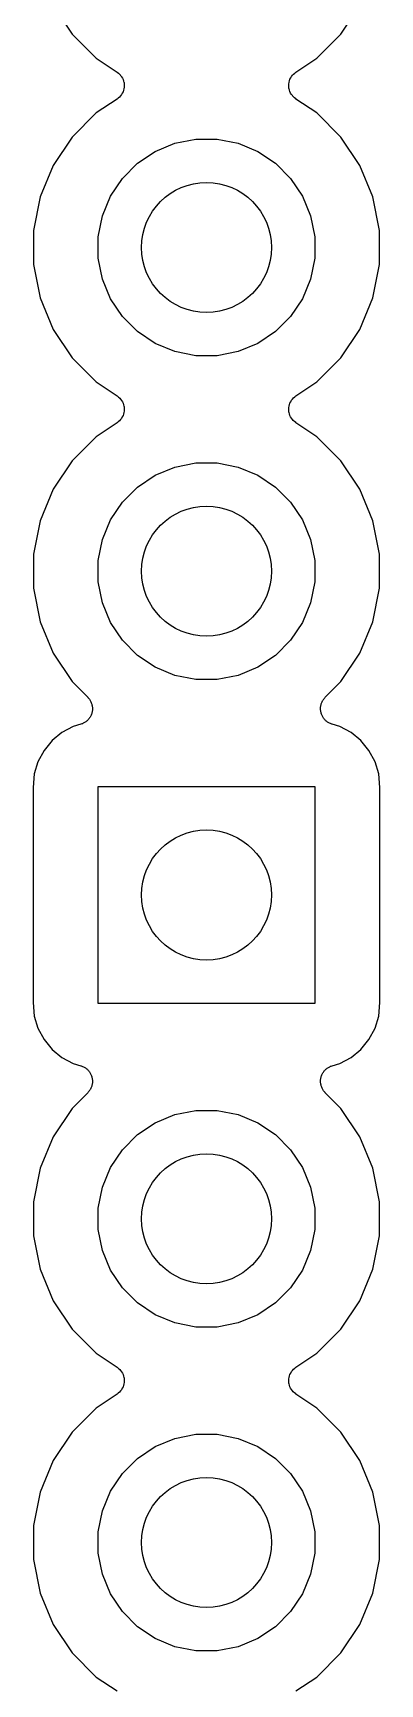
# Model space of a CAD drawing. Extents: x 191 to 259.8, y -137.9 to -38.6.
# Drawn here: x 238.67 to 241.39, y -101.44 to -88.49 of the extents above; entities that cross this region are included whole.
import ezdxf

# ---------------------------------------------------------------- set-up
doc = ezdxf.new("R2010")
doc.units = 0
doc.layers.add('BLACK', color=7, linetype='CONTINUOUS')

msp = doc.modelspace()

# ---------------------------------------------------------------- linework, layer by layer
at = {"layer": 'BLACK', "linetype": 'CONTINUOUS'}
for p, q in [((238.827, -88.2733), (238.975, -88.4957)), ((241.085, -88.4957), (241.233, -88.2733)), ((238.975, -88.4957), (239.164, -88.6848)), ((240.896, -88.6848), (241.085, -88.4957)), ((239.164, -88.6848), (239.328, -88.7944)), ((240.732, -88.7944), (240.896, -88.6848)), ((239.328, -88.7944), (239.329, -88.795)), ((239.329, -88.795), (239.329, -88.795)), ((239.329, -88.795), (239.329, -88.795)), ((239.329, -88.795), (239.33, -88.7954)), ((239.33, -88.7954), (239.339, -88.8033)), ((239.339, -88.8033), (239.348, -88.8109)), ((239.348, -88.8109), (239.348, -88.8112)), ((239.348, -88.8112), (239.349, -88.8114)), ((239.349, -88.8114), (239.356, -88.8208)), ((239.356, -88.8208), (239.364, -88.8302)), ((239.364, -88.8302), (239.364, -88.8305)), ((239.364, -88.8305), (239.364, -88.8307)), ((239.364, -88.8307), (239.37, -88.8414)), ((239.37, -88.8414), (239.375, -88.8521)), ((240.685, -88.8505), (240.691, -88.8399)), ((240.691, -88.8399), (240.697, -88.8293)), ((240.697, -88.8287), (240.705, -88.8194)), ((240.697, -88.829), (240.697, -88.8287)), ((240.697, -88.8293), (240.697, -88.829)), ((240.705, -88.8194), (240.713, -88.8101)), ((240.713, -88.8096), (240.722, -88.802)), ((240.713, -88.8099), (240.713, -88.8096)), ((240.713, -88.8101), (240.713, -88.8099)), ((240.722, -88.802), (240.732, -88.7944)), ((239.363, -88.9713), (239.355, -88.9805)), ((239.369, -88.96), (239.363, -88.9707)), ((239.363, -88.9707), (239.363, -88.971)), ((239.363, -88.971), (239.363, -88.9713)), ((239.375, -88.9495), (239.369, -88.96)), ((239.375, -88.8521), (239.375, -88.8524)), ((239.375, -88.8524), (239.376, -88.8527)), ((239.379, -88.9372), (239.375, -88.9489)), ((239.375, -88.9489), (239.375, -88.9492)), ((239.375, -88.9492), (239.375, -88.9495)), ((239.376, -88.8527), (239.379, -88.8643)), ((239.379, -88.8643), (239.382, -88.8759)), ((239.382, -88.9259), (239.379, -88.9372)), ((239.382, -88.8759), (239.382, -88.8762)), ((239.382, -88.8762), (239.383, -88.8765)), ((239.383, -88.9132), (239.382, -88.9252)), ((239.382, -88.9252), (239.382, -88.9255)), ((239.382, -88.9255), (239.382, -88.9259)), ((239.383, -88.8765), (239.384, -88.8885)), ((239.385, -88.9012), (239.383, -88.9132)), ((239.384, -88.8885), (239.385, -88.9006)), ((239.385, -88.9006), (239.385, -88.9009)), ((239.385, -88.9009), (239.385, -88.9012)), ((240.675, -88.8988), (240.677, -88.8869)), ((240.675, -88.8991), (240.675, -88.8988)), ((240.675, -88.8994), (240.675, -88.8991)), ((240.676, -88.9115), (240.675, -88.8994)), ((240.677, -88.9235), (240.676, -88.9115)), ((240.677, -88.8869), (240.678, -88.8748)), ((240.678, -88.9238), (240.677, -88.9235)), ((240.678, -88.8741), (240.681, -88.8627)), ((240.678, -88.8745), (240.678, -88.8741)), ((240.678, -88.8748), (240.678, -88.8745)), ((240.678, -88.9241), (240.678, -88.9238)), ((240.681, -88.9358), (240.678, -88.9241)), ((240.681, -88.8627), (240.685, -88.8511)), ((240.684, -88.9473), (240.681, -88.9358)), ((240.685, -88.9476), (240.684, -88.9473)), ((240.685, -88.8508), (240.685, -88.8505)), ((240.685, -88.8511), (240.685, -88.8508)), ((240.685, -88.9479), (240.685, -88.9476)), ((240.69, -88.9586), (240.685, -88.9479)), ((240.696, -88.9693), (240.69, -88.9586)), ((240.696, -88.9695), (240.696, -88.9693)), ((240.696, -88.9698), (240.696, -88.9695)), ((240.704, -88.9791), (240.696, -88.9698)), ((239.328, -89.0056), (239.164, -89.1152)), ((239.338, -88.9979), (239.328, -89.0056)), ((239.347, -88.9903), (239.338, -88.9979)), ((239.355, -88.9805), (239.347, -88.9899)), ((239.347, -88.9899), (239.347, -88.9901)), ((239.347, -88.9901), (239.347, -88.9903)), ((240.711, -88.9886), (240.704, -88.9791)), ((240.712, -88.9888), (240.711, -88.9886)), ((240.712, -88.9891), (240.712, -88.9888)), ((240.721, -88.9967), (240.712, -88.9891)), ((240.73, -89.0046), (240.721, -88.9967)), ((240.731, -89.005), (240.73, -89.0046)), ((240.732, -89.0056), (240.731, -89.005)), ((240.731, -89.005), (240.731, -89.005)), ((240.731, -89.005), (240.731, -89.005)), ((240.896, -89.1152), (240.732, -89.0056)), ((239.164, -89.1152), (238.975, -89.3043)), ((241.085, -89.3043), (240.896, -89.1152)), ((238.975, -89.3043), (238.827, -89.5267)), ((239.627, -89.4167), (239.782, -89.3527)), ((239.782, -89.3527), (239.946, -89.32)), ((239.946, -89.32), (240.114, -89.32)), ((240.114, -89.32), (240.278, -89.3527)), ((240.278, -89.3527), (240.433, -89.4167)), ((241.233, -89.5267), (241.085, -89.3043)), ((239.488, -89.5098), (239.627, -89.4167)), ((240.433, -89.4167), (240.572, -89.5098)), ((238.827, -89.5267), (238.724, -89.7739)), ((239.37, -89.6282), (239.488, -89.5098)), ((240.572, -89.5098), (240.69, -89.6282)), ((241.336, -89.7739), (241.233, -89.5267)), ((239.277, -89.7674), (239.37, -89.6282)), ((240.69, -89.6282), (240.783, -89.7674)), ((238.724, -89.7739), (238.672, -90.0362)), ((239.213, -89.9221), (239.277, -89.7674)), ((240.783, -89.7674), (240.847, -89.9221)), ((241.388, -90.0362), (241.336, -89.7739)), ((239.18, -90.0863), (239.213, -89.9221)), ((240.847, -89.9221), (240.88, -90.0863)), ((238.672, -90.0362), (238.672, -90.3037)), ((239.18, -90.2537), (239.18, -90.0863)), ((240.88, -90.0863), (240.88, -90.2537)), ((241.388, -90.3037), (241.388, -90.0362)), ((239.213, -90.4179), (239.18, -90.2537)), ((240.88, -90.2537), (240.847, -90.4179)), ((238.672, -90.3037), (238.724, -90.5661)), ((241.336, -90.5661), (241.388, -90.3037)), ((239.277, -90.5726), (239.213, -90.4179)), ((240.847, -90.4179), (240.783, -90.5726)), ((238.724, -90.5661), (238.827, -90.8133)), ((239.37, -90.7118), (239.277, -90.5726)), ((240.783, -90.5726), (240.69, -90.7118)), ((241.233, -90.8133), (241.336, -90.5661)), ((239.488, -90.8302), (239.37, -90.7118)), ((240.69, -90.7118), (240.572, -90.8302)), ((238.827, -90.8133), (238.975, -91.0357)), ((239.627, -90.9233), (239.488, -90.8302)), ((240.572, -90.8302), (240.433, -90.9233)), ((241.085, -91.0357), (241.233, -90.8133)), ((238.975, -91.0357), (239.164, -91.2248)), ((239.782, -90.9873), (239.627, -90.9233)), ((239.946, -91.02), (239.782, -90.9873)), ((240.114, -91.02), (239.946, -91.02)), ((240.278, -90.9873), (240.114, -91.02)), ((240.433, -90.9233), (240.278, -90.9873)), ((240.896, -91.2248), (241.085, -91.0357)), ((239.164, -91.2248), (239.328, -91.3344)), ((240.732, -91.3344), (240.896, -91.2248)), ((239.328, -91.3344), (239.329, -91.335)), ((239.329, -91.335), (239.329, -91.335)), ((239.329, -91.335), (239.329, -91.335)), ((239.329, -91.335), (239.33, -91.3354)), ((239.33, -91.3354), (239.339, -91.3433)), ((239.339, -91.3433), (239.348, -91.3509)), ((239.348, -91.3509), (239.348, -91.3512)), ((239.348, -91.3512), (239.349, -91.3514)), ((239.349, -91.3514), (239.356, -91.3608)), ((239.356, -91.3608), (239.364, -91.3702)), ((239.364, -91.3702), (239.364, -91.3705)), ((239.364, -91.3705), (239.364, -91.3707)), ((239.364, -91.3707), (239.37, -91.3814)), ((239.37, -91.3814), (239.375, -91.3921)), ((239.375, -91.3921), (239.375, -91.3924)), ((239.375, -91.3924), (239.376, -91.3927)), ((239.376, -91.3927), (239.379, -91.4043)), ((239.379, -91.4043), (239.382, -91.4159)), ((239.382, -91.4159), (239.382, -91.4162)), ((239.382, -91.4162), (239.383, -91.4165)), ((239.383, -91.4165), (239.384, -91.4285)), ((239.384, -91.4285), (239.385, -91.4406)), ((240.675, -91.4388), (240.677, -91.4269)), ((240.677, -91.4269), (240.678, -91.4148)), ((240.678, -91.4141), (240.681, -91.4027)), ((240.678, -91.4145), (240.678, -91.4141)), ((240.678, -91.4148), (240.678, -91.4145)), ((240.681, -91.4027), (240.685, -91.3911)), ((240.685, -91.3905), (240.691, -91.3799)), ((240.685, -91.3908), (240.685, -91.3905)), ((240.685, -91.3911), (240.685, -91.3908)), ((240.691, -91.3799), (240.697, -91.3693)), ((240.697, -91.3687), (240.705, -91.3594)), ((240.697, -91.369), (240.697, -91.3687)), ((240.697, -91.3693), (240.697, -91.369)), ((240.705, -91.3594), (240.713, -91.3501)), ((240.713, -91.3496), (240.722, -91.342)), ((240.713, -91.3499), (240.713, -91.3496)), ((240.713, -91.3501), (240.713, -91.3499)), ((240.722, -91.342), (240.732, -91.3344)), ((239.328, -91.5456), (239.164, -91.6552)), ((239.338, -91.5379), (239.328, -91.5456)), ((239.347, -91.5303), (239.338, -91.5379)), ((239.355, -91.5205), (239.347, -91.5299)), ((239.347, -91.5299), (239.347, -91.5301)), ((239.347, -91.5301), (239.347, -91.5303)), ((239.363, -91.5113), (239.355, -91.5205)), ((239.369, -91.5), (239.363, -91.5107)), ((239.363, -91.5107), (239.363, -91.511)), ((239.363, -91.511), (239.363, -91.5113)), ((239.375, -91.4895), (239.369, -91.5)), ((239.379, -91.4772), (239.375, -91.4889)), ((239.375, -91.4889), (239.375, -91.4892)), ((239.375, -91.4892), (239.375, -91.4895)), ((239.382, -91.4659), (239.379, -91.4772)), ((239.383, -91.4532), (239.382, -91.4652)), ((239.382, -91.4652), (239.382, -91.4655)), ((239.382, -91.4655), (239.382, -91.4659)), ((239.385, -91.4412), (239.383, -91.4532)), ((239.385, -91.4406), (239.385, -91.4409)), ((239.385, -91.4409), (239.385, -91.4412)), ((240.675, -91.4391), (240.675, -91.4388)), ((240.675, -91.4394), (240.675, -91.4391)), ((240.676, -91.4515), (240.675, -91.4394)), ((240.677, -91.4635), (240.676, -91.4515)), ((240.678, -91.4638), (240.677, -91.4635)), ((240.678, -91.4641), (240.678, -91.4638)), ((240.681, -91.4758), (240.678, -91.4641)), ((240.684, -91.4873), (240.681, -91.4758)), ((240.685, -91.4876), (240.684, -91.4873)), ((240.685, -91.4879), (240.685, -91.4876)), ((240.69, -91.4986), (240.685, -91.4879)), ((240.696, -91.5093), (240.69, -91.4986)), ((240.696, -91.5095), (240.696, -91.5093)), ((240.696, -91.5098), (240.696, -91.5095)), ((240.704, -91.5191), (240.696, -91.5098)), ((240.711, -91.5286), (240.704, -91.5191)), ((240.712, -91.5288), (240.711, -91.5286)), ((240.712, -91.5291), (240.712, -91.5288)), ((240.721, -91.5367), (240.712, -91.5291)), ((240.73, -91.5446), (240.721, -91.5367)), ((240.731, -91.545), (240.73, -91.5446)), ((240.732, -91.5456), (240.731, -91.545)), ((240.731, -91.545), (240.731, -91.545)), ((240.731, -91.545), (240.731, -91.545)), ((240.896, -91.6552), (240.732, -91.5456)), ((239.164, -91.6552), (238.975, -91.8443)), ((241.085, -91.8443), (240.896, -91.6552)), ((238.975, -91.8443), (238.827, -92.0667)), ((239.488, -92.0498), (239.627, -91.9567)), ((239.627, -91.9567), (239.782, -91.8927)), ((239.782, -91.8927), (239.946, -91.86)), ((239.946, -91.86), (240.114, -91.86)), ((240.114, -91.86), (240.278, -91.8927)), ((240.278, -91.8927), (240.433, -91.9567)), ((240.433, -91.9567), (240.572, -92.0498)), ((241.233, -92.0667), (241.085, -91.8443)), ((238.827, -92.0667), (238.724, -92.3139)), ((239.37, -92.1682), (239.488, -92.0498)), ((240.572, -92.0498), (240.69, -92.1682)), ((241.336, -92.3139), (241.233, -92.0667)), ((239.277, -92.3074), (239.37, -92.1682)), ((240.69, -92.1682), (240.783, -92.3074)), ((238.724, -92.3139), (238.672, -92.5763)), ((239.213, -92.4621), (239.277, -92.3074)), ((240.783, -92.3074), (240.847, -92.4621)), ((241.388, -92.5763), (241.336, -92.3139)), ((239.18, -92.6263), (239.213, -92.4621)), ((240.847, -92.4621), (240.88, -92.6263)), ((238.672, -92.5763), (238.672, -92.8438)), ((241.388, -92.8438), (241.388, -92.5763)), ((239.18, -92.7937), (239.18, -92.6263)), ((240.88, -92.6263), (240.88, -92.7937)), ((238.672, -92.8438), (238.724, -93.1061)), ((239.213, -92.9579), (239.18, -92.7937)), ((240.88, -92.7937), (240.847, -92.9579)), ((241.336, -93.1061), (241.388, -92.8438)), ((239.277, -93.1126), (239.213, -92.9579)), ((240.847, -92.9579), (240.783, -93.1126)), ((238.724, -93.1061), (238.827, -93.3533)), ((239.37, -93.2518), (239.277, -93.1126)), ((240.783, -93.1126), (240.69, -93.2518)), ((241.233, -93.3533), (241.336, -93.1061)), ((239.488, -93.3702), (239.37, -93.2518)), ((240.69, -93.2518), (240.572, -93.3702)), ((238.827, -93.3533), (238.975, -93.5757)), ((239.627, -93.4633), (239.488, -93.3702)), ((240.572, -93.3702), (240.433, -93.4633)), ((241.085, -93.5757), (241.233, -93.3533)), ((239.782, -93.5273), (239.627, -93.4633)), ((240.433, -93.4633), (240.278, -93.5273)), ((238.975, -93.5757), (239.098, -93.6987)), ((239.946, -93.56), (239.782, -93.5273)), ((240.114, -93.56), (239.946, -93.56)), ((240.278, -93.5273), (240.114, -93.56)), ((240.962, -93.6987), (241.085, -93.5757)), ((239.098, -93.6987), (239.099, -93.6999)), ((239.099, -93.6999), (239.103, -93.7046)), ((239.103, -93.7046), (239.107, -93.7088)), ((239.107, -93.7088), (239.111, -93.7142)), ((239.111, -93.7142), (239.115, -93.7193)), ((239.115, -93.7193), (239.118, -93.7246)), ((239.118, -93.7246), (239.121, -93.7295)), ((239.121, -93.7295), (239.123, -93.7355)), ((239.123, -93.7355), (239.126, -93.7413)), ((239.126, -93.7413), (239.128, -93.747)), ((239.128, -93.747), (239.13, -93.7525)), ((239.13, -93.7525), (239.131, -93.7589)), ((239.131, -93.7589), (239.133, -93.7651)), ((239.133, -93.7651), (239.134, -93.771)), ((240.925, -93.775), (240.927, -93.7693)), ((240.927, -93.7634), (240.929, -93.7571)), ((240.927, -93.7693), (240.927, -93.7634)), ((240.929, -93.7571), (240.93, -93.7508)), ((240.93, -93.7508), (240.933, -93.7453)), ((240.933, -93.7453), (240.934, -93.7397)), ((240.934, -93.7397), (240.937, -93.7339)), ((240.937, -93.7339), (240.94, -93.7279)), ((240.94, -93.7279), (240.943, -93.723)), ((240.943, -93.723), (240.946, -93.7178)), ((240.946, -93.7178), (240.95, -93.7128)), ((240.95, -93.7128), (240.954, -93.7074)), ((240.954, -93.7074), (240.958, -93.7033)), ((240.958, -93.7033), (240.962, -93.6987)), ((239.073, -93.8973), (239.068, -93.9005)), ((239.078, -93.8945), (239.073, -93.8973)), ((239.083, -93.8904), (239.078, -93.8945)), ((239.089, -93.8868), (239.083, -93.8904)), ((239.093, -93.8826), (239.089, -93.8868)), ((239.098, -93.8789), (239.093, -93.8826)), ((239.102, -93.8739), (239.098, -93.8789)), ((239.106, -93.8693), (239.102, -93.8739)), ((239.11, -93.8644), (239.106, -93.8693)), ((239.113, -93.8599), (239.11, -93.8644)), ((239.117, -93.8542), (239.113, -93.8599)), ((239.12, -93.8487), (239.117, -93.8542)), ((239.122, -93.8433), (239.12, -93.8487)), ((239.125, -93.8381), (239.122, -93.8433)), ((239.127, -93.8319), (239.125, -93.8381)), ((239.13, -93.8259), (239.127, -93.8319)), ((239.131, -93.8201), (239.13, -93.8259)), ((239.133, -93.8145), (239.131, -93.8201)), ((239.135, -93.8016), (239.133, -93.808)), ((239.133, -93.808), (239.133, -93.8145)), ((239.134, -93.771), (239.135, -93.7768)), ((239.135, -93.7768), (239.135, -93.7833)), ((239.135, -93.7833), (239.135, -93.7898)), ((239.135, -93.7898), (239.135, -93.7957)), ((239.135, -93.7957), (239.135, -93.8016)), ((240.925, -93.7816), (240.925, -93.775)), ((240.925, -93.788), (240.925, -93.7816)), ((240.925, -93.7939), (240.925, -93.788)), ((240.925, -93.7998), (240.925, -93.7939)), ((240.926, -93.8062), (240.925, -93.7998)), ((240.927, -93.8127), (240.926, -93.8062)), ((240.929, -93.8184), (240.927, -93.8127)), ((240.93, -93.8242), (240.929, -93.8184)), ((240.932, -93.8302), (240.93, -93.8242)), ((240.934, -93.8365), (240.932, -93.8302)), ((240.937, -93.8417), (240.934, -93.8365)), ((240.939, -93.8472), (240.937, -93.8417)), ((240.943, -93.8526), (240.939, -93.8472)), ((240.946, -93.8584), (240.943, -93.8526)), ((240.949, -93.863), (240.946, -93.8584)), ((240.953, -93.8679), (240.949, -93.863)), ((240.957, -93.8726), (240.953, -93.8679)), ((240.961, -93.8777), (240.957, -93.8726)), ((240.966, -93.8814), (240.961, -93.8777)), ((240.97, -93.8857), (240.966, -93.8814)), ((240.975, -93.8894), (240.97, -93.8857)), ((240.98, -93.8935), (240.975, -93.8894)), ((240.985, -93.8964), (240.98, -93.8935)), ((240.99, -93.8997), (240.985, -93.8964)), ((238.896, -93.9756), (238.819, -94.0391)), ((238.985, -93.9284), (238.896, -93.9756)), ((239.045, -93.91), (238.985, -93.9284)), ((239.051, -93.9078), (239.045, -93.91)), ((239.056, -93.9061), (239.051, -93.9078)), ((239.062, -93.903), (239.056, -93.9061)), ((239.068, -93.9005), (239.062, -93.903)), ((240.996, -93.9023), (240.99, -93.8997)), ((241.002, -93.9054), (240.996, -93.9023)), ((241.008, -93.9072), (241.002, -93.9054)), ((241.013, -93.9095), (241.008, -93.9072)), ((241.015, -93.91), (241.013, -93.9095)), ((241.075, -93.9284), (241.015, -93.91)), ((241.164, -93.9756), (241.075, -93.9284)), ((241.241, -94.0391), (241.164, -93.9756)), ((238.756, -94.1164), (238.708, -94.2047)), ((238.819, -94.0391), (238.756, -94.1164)), ((241.304, -94.1164), (241.241, -94.0391)), ((241.352, -94.2047), (241.304, -94.1164)), ((238.708, -94.2047), (238.679, -94.3004)), ((241.381, -94.3004), (241.352, -94.2047)), ((238.679, -94.3004), (238.669, -94.4062)), ((238.669, -94.4062), (238.669, -96.0938)), ((239.18, -96.1), (239.18, -94.4)), ((239.18, -94.4), (240.88, -94.4)), ((240.88, -94.4), (240.88, -96.1)), ((241.391, -94.4062), (241.381, -94.3004)), ((241.391, -96.0938), (241.391, -94.4062)), ((238.669, -96.0938), (238.679, -96.1996)), ((240.88, -96.1), (239.18, -96.1)), ((241.381, -96.1996), (241.391, -96.0938)), ((238.679, -96.1996), (238.708, -96.2953)), ((241.352, -96.2953), (241.381, -96.1996)), ((238.708, -96.2953), (238.756, -96.3836)), ((241.304, -96.3836), (241.352, -96.2953)), ((238.756, -96.3836), (238.819, -96.4609)), ((238.819, -96.4609), (238.896, -96.5244)), ((241.164, -96.5244), (241.241, -96.4609)), ((241.241, -96.4609), (241.304, -96.3836)), ((238.896, -96.5244), (238.985, -96.5716)), ((238.985, -96.5716), (239.045, -96.59)), ((239.045, -96.59), (239.047, -96.5905)), ((239.047, -96.5905), (239.052, -96.5928)), ((239.052, -96.5928), (239.058, -96.5946)), ((239.058, -96.5946), (239.064, -96.5977)), ((239.064, -96.5977), (239.07, -96.6003)), ((239.07, -96.6003), (239.075, -96.6037)), ((239.075, -96.6037), (239.08, -96.6065)), ((239.08, -96.6065), (239.085, -96.6106)), ((239.085, -96.6106), (239.09, -96.6143)), ((239.09, -96.6143), (239.094, -96.6186)), ((239.094, -96.6186), (239.099, -96.6223)), ((240.962, -96.6211), (240.967, -96.6174)), ((240.967, -96.6174), (240.971, -96.6132)), ((240.971, -96.6132), (240.977, -96.6096)), ((240.977, -96.6096), (240.982, -96.6055)), ((240.982, -96.6055), (240.987, -96.6027)), ((240.987, -96.6027), (240.992, -96.5995)), ((240.992, -96.5995), (240.998, -96.597)), ((240.998, -96.597), (241.004, -96.5939)), ((241.004, -96.5939), (241.009, -96.5922)), ((241.009, -96.5922), (241.015, -96.59)), ((241.015, -96.59), (241.075, -96.5716)), ((241.075, -96.5716), (241.164, -96.5244)), ((239.099, -96.6223), (239.103, -96.6274)), ((239.103, -96.6274), (239.107, -96.6321)), ((239.107, -96.6321), (239.111, -96.637)), ((239.111, -96.637), (239.114, -96.6416)), ((239.114, -96.6416), (239.117, -96.6474)), ((239.117, -96.6474), (239.121, -96.6528)), ((239.121, -96.6528), (239.123, -96.6583)), ((239.123, -96.6583), (239.126, -96.6635)), ((239.126, -96.6635), (239.128, -96.6698)), ((239.128, -96.6698), (239.13, -96.6758)), ((239.13, -96.6758), (239.131, -96.6816)), ((239.131, -96.7428), (239.13, -96.7492)), ((239.131, -96.6816), (239.133, -96.6873)), ((239.133, -96.7366), (239.131, -96.7428)), ((239.133, -96.6873), (239.134, -96.6938)), ((239.135, -96.725), (239.133, -96.7307)), ((239.133, -96.7307), (239.133, -96.7366)), ((239.134, -96.6938), (239.135, -96.7002)), ((239.135, -96.7002), (239.135, -96.7061)), ((239.135, -96.7061), (239.135, -96.712)), ((239.135, -96.712), (239.135, -96.7184)), ((239.135, -96.7184), (239.135, -96.725)), ((240.925, -96.6984), (240.927, -96.692)), ((240.925, -96.7043), (240.925, -96.6984)), ((240.925, -96.7102), (240.925, -96.7043)), ((240.925, -96.7167), (240.925, -96.7102)), ((240.925, -96.7232), (240.925, -96.7167)), ((240.926, -96.729), (240.925, -96.7232)), ((240.927, -96.7349), (240.926, -96.729)), ((240.927, -96.6855), (240.929, -96.6799)), ((240.927, -96.692), (240.927, -96.6855)), ((240.929, -96.7411), (240.927, -96.7349)), ((240.929, -96.6799), (240.93, -96.6741)), ((240.93, -96.7475), (240.929, -96.7411)), ((240.93, -96.6741), (240.933, -96.6681)), ((240.932, -96.753), (240.93, -96.7475)), ((240.933, -96.6681), (240.935, -96.6619)), ((240.935, -96.6619), (240.938, -96.6567)), ((240.938, -96.6567), (240.94, -96.6513)), ((240.94, -96.6513), (240.943, -96.6458)), ((240.943, -96.6458), (240.947, -96.6401)), ((240.947, -96.6401), (240.95, -96.6356)), ((240.95, -96.6356), (240.954, -96.6307)), ((240.954, -96.6307), (240.958, -96.6261)), ((240.958, -96.6261), (240.962, -96.6211)), ((239.098, -96.8013), (238.975, -96.9243)), ((239.102, -96.7968), (239.098, -96.8013)), ((239.106, -96.7926), (239.102, -96.7968)), ((239.11, -96.7872), (239.106, -96.7926)), ((239.114, -96.7822), (239.11, -96.7872)), ((239.117, -96.777), (239.114, -96.7822)), ((239.12, -96.7721), (239.117, -96.777)), ((239.123, -96.7661), (239.12, -96.7721)), ((239.126, -96.7603), (239.123, -96.7661)), ((239.127, -96.7547), (239.126, -96.7603)), ((239.13, -96.7492), (239.127, -96.7547)), ((240.934, -96.7587), (240.932, -96.753)), ((240.937, -96.7645), (240.934, -96.7587)), ((240.939, -96.7705), (240.937, -96.7645)), ((240.942, -96.7754), (240.939, -96.7705)), ((240.945, -96.7807), (240.942, -96.7754)), ((240.949, -96.7858), (240.945, -96.7807)), ((240.953, -96.7912), (240.949, -96.7858)), ((240.957, -96.7954), (240.953, -96.7912)), ((240.961, -96.8001), (240.957, -96.7954)), ((240.962, -96.8013), (240.961, -96.8001)), ((241.085, -96.9243), (240.962, -96.8013)), ((238.975, -96.9243), (238.827, -97.1467)), ((239.627, -97.0367), (239.782, -96.9727)), ((239.782, -96.9727), (239.946, -96.94)), ((239.946, -96.94), (240.114, -96.94)), ((240.114, -96.94), (240.278, -96.9727)), ((240.278, -96.9727), (240.433, -97.0367)), ((241.233, -97.1467), (241.085, -96.9243)), ((239.37, -97.2482), (239.488, -97.1298)), ((239.488, -97.1298), (239.627, -97.0367)), ((240.433, -97.0367), (240.572, -97.1298)), ((240.572, -97.1298), (240.69, -97.2482)), ((238.827, -97.1467), (238.724, -97.3939)), ((239.277, -97.3874), (239.37, -97.2482)), ((240.69, -97.2482), (240.783, -97.3874)), ((241.336, -97.3939), (241.233, -97.1467)), ((238.724, -97.3939), (238.672, -97.6562)), ((239.213, -97.5421), (239.277, -97.3874)), ((240.783, -97.3874), (240.847, -97.5421)), ((241.388, -97.6562), (241.336, -97.3939)), ((239.18, -97.7063), (239.213, -97.5421)), ((240.847, -97.5421), (240.88, -97.7063)), ((238.672, -97.6562), (238.672, -97.9237)), ((239.18, -97.8737), (239.18, -97.7063)), ((240.88, -97.7063), (240.88, -97.8737)), ((241.388, -97.9237), (241.388, -97.6562)), ((239.213, -98.0379), (239.18, -97.8737)), ((240.88, -97.8737), (240.847, -98.0379)), ((238.672, -97.9237), (238.724, -98.1861)), ((239.277, -98.1926), (239.213, -98.0379)), ((240.847, -98.0379), (240.783, -98.1926)), ((241.336, -98.1861), (241.388, -97.9237)), ((238.724, -98.1861), (238.827, -98.4333)), ((239.37, -98.3318), (239.277, -98.1926)), ((240.783, -98.1926), (240.69, -98.3318)), ((241.233, -98.4333), (241.336, -98.1861)), ((239.488, -98.4502), (239.37, -98.3318)), ((240.69, -98.3318), (240.572, -98.4502)), ((238.827, -98.4333), (238.975, -98.6557)), ((239.627, -98.5433), (239.488, -98.4502)), ((239.782, -98.6073), (239.627, -98.5433)), ((240.433, -98.5433), (240.278, -98.6073)), ((240.572, -98.4502), (240.433, -98.5433)), ((241.085, -98.6557), (241.233, -98.4333)), ((238.975, -98.6557), (239.164, -98.8448)), ((239.946, -98.64), (239.782, -98.6073)), ((240.114, -98.64), (239.946, -98.64)), ((240.278, -98.6073), (240.114, -98.64)), ((240.896, -98.8448), (241.085, -98.6557)), ((239.164, -98.8448), (239.328, -98.9544)), ((240.732, -98.9544), (240.896, -98.8448)), ((239.328, -98.9544), (239.329, -98.955)), ((239.329, -98.955), (239.329, -98.955)), ((239.329, -98.955), (239.329, -98.955)), ((239.329, -98.955), (239.33, -98.9554)), ((239.33, -98.9554), (239.339, -98.9633)), ((239.339, -98.9633), (239.348, -98.9709)), ((239.348, -98.9709), (239.348, -98.9712)), ((239.348, -98.9712), (239.349, -98.9714)), ((239.349, -98.9714), (239.356, -98.9808)), ((239.356, -98.9808), (239.364, -98.9902)), ((239.364, -98.9902), (239.364, -98.9905)), ((239.364, -98.9905), (239.364, -98.9907)), ((239.364, -98.9907), (239.37, -99.0014)), ((239.37, -99.0014), (239.375, -99.0121)), ((239.375, -99.0121), (239.375, -99.0124)), ((239.375, -99.0124), (239.376, -99.0127)), ((239.376, -99.0127), (239.379, -99.0243)), ((239.379, -99.0243), (239.382, -99.0359)), ((239.382, -99.0359), (239.382, -99.0362)), ((239.382, -99.0362), (239.383, -99.0365)), ((239.383, -99.0732), (239.382, -99.0852)), ((239.383, -99.0365), (239.384, -99.0485)), ((239.385, -99.0612), (239.383, -99.0732)), ((239.384, -99.0485), (239.385, -99.0606)), ((239.385, -99.0606), (239.385, -99.0609)), ((239.385, -99.0609), (239.385, -99.0612)), ((240.675, -99.0588), (240.677, -99.0469)), ((240.675, -99.0591), (240.675, -99.0588)), ((240.675, -99.0594), (240.675, -99.0591)), ((240.676, -99.0715), (240.675, -99.0594)), ((240.677, -99.0835), (240.676, -99.0715)), ((240.677, -99.0469), (240.678, -99.0348)), ((240.678, -99.0341), (240.681, -99.0228)), ((240.678, -99.0345), (240.678, -99.0341)), ((240.678, -99.0348), (240.678, -99.0345)), ((240.681, -99.0228), (240.685, -99.0111)), ((240.685, -99.0105), (240.691, -98.9999)), ((240.685, -99.0108), (240.685, -99.0105)), ((240.685, -99.0111), (240.685, -99.0108)), ((240.691, -98.9999), (240.697, -98.9893)), ((240.697, -98.9887), (240.705, -98.9794)), ((240.697, -98.989), (240.697, -98.9887)), ((240.697, -98.9893), (240.697, -98.989)), ((240.705, -98.9794), (240.713, -98.9701)), ((240.713, -98.9697), (240.722, -98.962)), ((240.713, -98.9699), (240.713, -98.9697)), ((240.713, -98.9701), (240.713, -98.9699)), ((240.722, -98.962), (240.732, -98.9544)), ((239.328, -99.1656), (239.164, -99.2752)), ((239.338, -99.1579), (239.328, -99.1656)), ((239.347, -99.1503), (239.338, -99.1579)), ((239.355, -99.1405), (239.347, -99.1499)), ((239.347, -99.1499), (239.347, -99.1501)), ((239.347, -99.1501), (239.347, -99.1503)), ((239.363, -99.1313), (239.355, -99.1405)), ((239.369, -99.12), (239.363, -99.1307)), ((239.363, -99.1307), (239.363, -99.131)), ((239.363, -99.131), (239.363, -99.1313)), ((239.375, -99.1095), (239.369, -99.12)), ((239.379, -99.0972), (239.375, -99.1089)), ((239.375, -99.1089), (239.375, -99.1092)), ((239.375, -99.1092), (239.375, -99.1095)), ((239.382, -99.0859), (239.379, -99.0972)), ((239.382, -99.0852), (239.382, -99.0855)), ((239.382, -99.0855), (239.382, -99.0859)), ((240.678, -99.0838), (240.677, -99.0835)), ((240.678, -99.0841), (240.678, -99.0838)), ((240.681, -99.0958), (240.678, -99.0841)), ((240.684, -99.1073), (240.681, -99.0958)), ((240.685, -99.1076), (240.684, -99.1073)), ((240.685, -99.1079), (240.685, -99.1076)), ((240.69, -99.1186), (240.685, -99.1079)), ((240.696, -99.1293), (240.69, -99.1186)), ((240.696, -99.1295), (240.696, -99.1293)), ((240.696, -99.1298), (240.696, -99.1295)), ((240.704, -99.1391), (240.696, -99.1298)), ((240.711, -99.1486), (240.704, -99.1391)), ((240.712, -99.1488), (240.711, -99.1486)), ((240.712, -99.1491), (240.712, -99.1488)), ((240.721, -99.1567), (240.712, -99.1491)), ((240.73, -99.1646), (240.721, -99.1567)), ((240.731, -99.165), (240.73, -99.1646)), ((240.732, -99.1656), (240.731, -99.165)), ((240.731, -99.165), (240.731, -99.165)), ((240.731, -99.165), (240.731, -99.165)), ((240.896, -99.2752), (240.732, -99.1656)), ((239.164, -99.2752), (238.975, -99.4643)), ((241.085, -99.4643), (240.896, -99.2752)), ((238.975, -99.4643), (238.827, -99.6867)), ((241.233, -99.6867), (241.085, -99.4643)), ((239.488, -99.6698), (239.627, -99.5767)), ((239.627, -99.5767), (239.782, -99.5127)), ((239.782, -99.5127), (239.946, -99.48)), ((239.946, -99.48), (240.114, -99.48)), ((240.114, -99.48), (240.278, -99.5127)), ((240.278, -99.5127), (240.433, -99.5767)), ((240.433, -99.5767), (240.572, -99.6698)), ((238.827, -99.6867), (238.724, -99.9339)), ((239.37, -99.7882), (239.488, -99.6698)), ((240.572, -99.6698), (240.69, -99.7882)), ((241.336, -99.9339), (241.233, -99.6867)), ((239.277, -99.9274), (239.37, -99.7882)), ((240.69, -99.7882), (240.783, -99.9274)), ((238.724, -99.9339), (238.672, -100.196)), ((239.213, -100.082), (239.277, -99.9274)), ((240.783, -99.9274), (240.847, -100.082)), ((241.388, -100.196), (241.336, -99.9339)), ((239.18, -100.246), (239.213, -100.082)), ((240.847, -100.082), (240.88, -100.246)), ((238.672, -100.196), (238.672, -100.464)), ((241.388, -100.464), (241.388, -100.196)), ((239.18, -100.414), (239.18, -100.246)), ((240.88, -100.246), (240.88, -100.414)), ((238.672, -100.464), (238.724, -100.726)), ((239.213, -100.578), (239.18, -100.414)), ((240.88, -100.414), (240.847, -100.578)), ((241.336, -100.726), (241.388, -100.464)), ((239.277, -100.733), (239.213, -100.578)), ((240.847, -100.578), (240.783, -100.733)), ((238.724, -100.726), (238.827, -100.973)), ((239.37, -100.872), (239.277, -100.733)), ((240.783, -100.733), (240.69, -100.872)), ((241.233, -100.973), (241.336, -100.726)), ((239.488, -100.99), (239.37, -100.872)), ((240.69, -100.872), (240.572, -100.99)), ((238.827, -100.973), (238.975, -101.196)), ((239.627, -101.083), (239.488, -100.99)), ((240.572, -100.99), (240.433, -101.083)), ((241.085, -101.196), (241.233, -100.973)), ((239.782, -101.147), (239.627, -101.083)), ((239.946, -101.18), (239.782, -101.147)), ((240.278, -101.147), (240.114, -101.18)), ((240.433, -101.083), (240.278, -101.147)), ((238.975, -101.196), (239.164, -101.385)), ((240.114, -101.18), (239.946, -101.18)), ((240.896, -101.385), (241.085, -101.196)), ((239.164, -101.385), (239.328, -101.494)), ((240.732, -101.494), (240.896, -101.385))]:
    msp.add_line(p, q, dxfattribs=at)
at = {"layer": 'BLACK'}
for centre in [(240.03, -90.17), (240.03, -92.71), (240.03, -95.25), (240.03, -97.79), (240.03, -100.33)]:
    msp.add_circle(centre, 0.51, dxfattribs=at)

doc.saveas('drawing.dxf')
